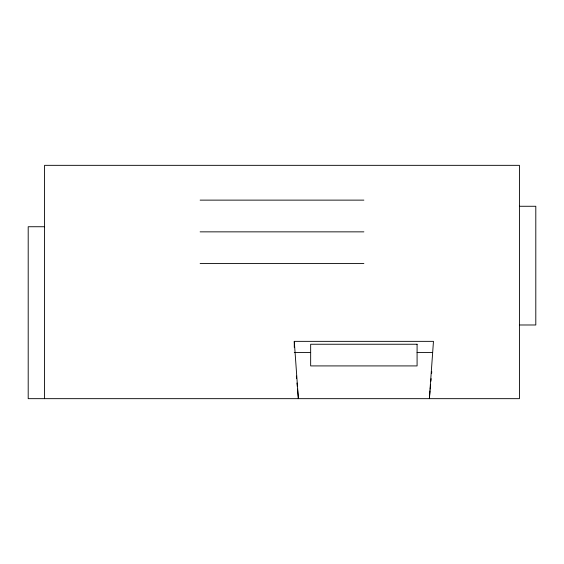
<?xml version="1.0" encoding="UTF-8"?>
<svg xmlns="http://www.w3.org/2000/svg" width="564" height="564" viewBox="0 0 564 564"><rect width="100%" height="100%" fill="white"/><g stroke="black" fill="none" stroke-linecap="round" stroke-linejoin="round"><path stroke-width="0.85" d="M430.064 390.838L429.366 398.663L433.462 341.354L294.281 341.354L294.281 347.389M430.219 389.097L430.607 384.747M430.91 381.264L431.143 378.656M431.608 373.439L431.763 371.697M200.128 200.128L363.872 200.128M519.423 206.269L535.8 206.269L535.8 324.984L519.423 324.984M44.577 226.735L28.2 226.735L28.2 398.663L519.423 398.663L519.423 165.337L44.577 165.337L44.577 398.663M200.128 231.853L363.872 231.853M200.128 263.578L363.872 263.578M294.281 352.556L310.658 352.556M417.085 352.556L432.602 352.556M296.368 376.047L296.601 378.656M296.981 383.005L297.291 386.488M297.524 389.097L298.377 398.663L294.281 341.354M417.085 344.244L310.658 344.244L310.658 365.916L417.085 365.916L417.085 344.244"/></g></svg>
